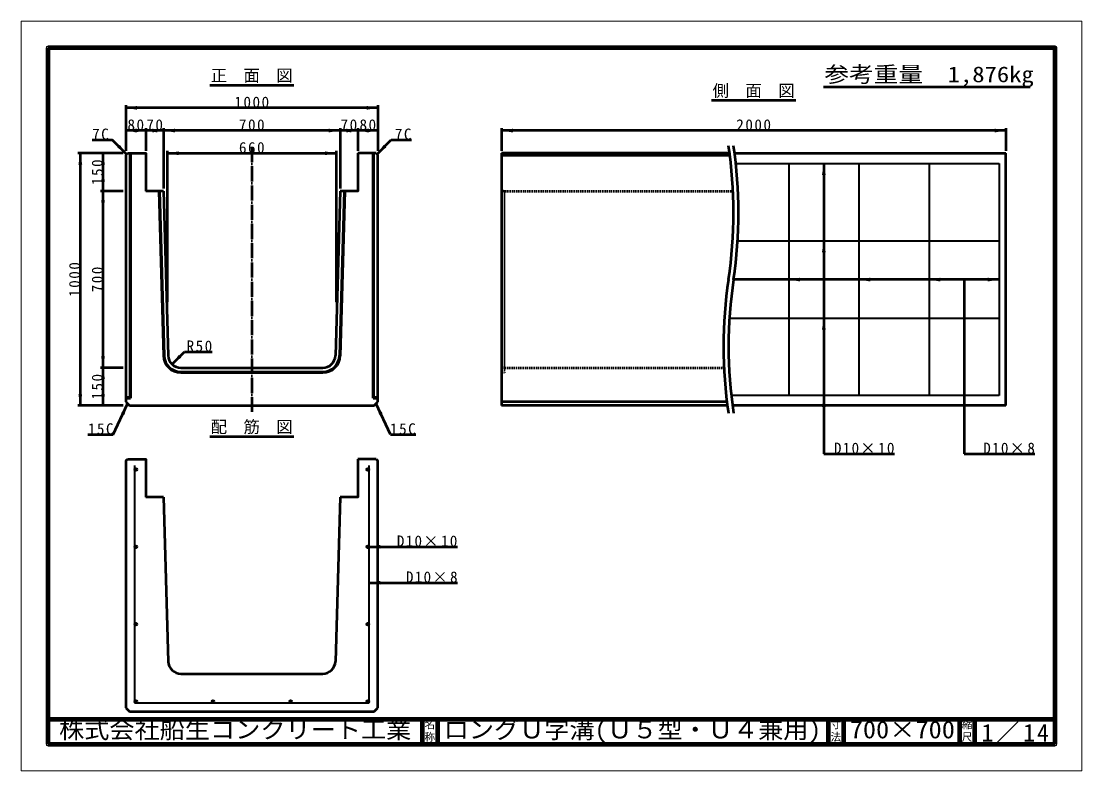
# Model space of a CAD drawing. Units: millimetres, scale not verified. Extents: x -2102 to 2102, y -1485 to 1485.
import ezdxf
from ezdxf.enums import TextEntityAlignment as Align

# ---------------------------------------------------------------- set-up
doc = ezdxf.new("R2010")
doc.units = ezdxf.units.MM
doc.header["$LTSCALE"] = 5
doc.linetypes.add('DOTTED', pattern=[1.75, 0.25, -1.5])
doc.linetypes.add('LONG_DASHED_DOTTED', pattern=[15.25, 12, -1.5, 0.25, -1.5])
doc.layers.add('0-0_V-nasSTD', color=7, linetype='Continuous', lineweight=50)
doc.layers.add('0-1_0', color=7, linetype='Continuous', lineweight=50)
doc.styles.add('ＭＳ ゴシック', font='')
doc.styles.get('ＭＳ ゴシック').set_extended_font_data('MS Gothic')

msp = doc.modelspace()

# ---------------------------------------------------------------- linework, layer by layer
at = {"layer": '0-0_V-nasSTD', "lineweight": 100}
for p, q in [((-1997.5, 1380), (-1997.5, -1380)), ((-1997.5, -1280), (1997.5, -1280)), ((-512.5, -1280), (-512.5, -1380)), ((-452.5, -1280), (-452.5, -1380)), ((1097.5, -1280), (1097.5, -1380)), ((1157.5, -1280), (1157.5, -1380)), ((1617.5, -1280), (1617.5, -1380)), ((1677.5, -1280), (1677.5, -1380)), ((-1997.5, -1380), (1997.5, -1380))]:
    msp.add_line(p, q, dxfattribs=at)
at = {"layer": '0-0_V-nasSTD'}
for p, q in [((-1688.237, 1151.777), (-1688.237, 971.777)), ((-688.237, 1141.777), (-1688.237, 1141.777)), ((-688.237, 1151.777), (-688.237, 971.777)), ((-1608.237, 1051.777), (-1688.237, 1051.777)), ((-1608.237, 1061.777), (-1608.237, 971.777)), ((-1538.237, 1051.777), (-1608.237, 1051.777)), ((-1538.237, 1061.777), (-1538.237, 821.777)), ((-838.237, 1051.777), (-1538.237, 1051.777)), ((-838.237, 1061.777), (-838.237, 821.777)), ((-768.237, 1051.777), (-838.237, 1051.777)), ((-768.237, 1061.777), (-768.237, 971.777)), ((-688.237, 1051.777), (-768.237, 1051.777)), ((-198.238, 1061.777), (-198.238, 971.777)), ((1801.762, 1051.777), (-198.238, 1051.777)), ((1801.762, 1061.777), (1801.762, 971.777)), ((-1821.306, 1014.845), (-1741.306, 1014.845)), ((-1684.738, 958.277), (-1741.306, 1014.845)), ((-691.738, 958.277), (-635.169, 1014.845)), ((-635.169, 1014.845), (-555.169, 1014.845)), ((-1523.238, 971.777), (-1523.238, 371.777)), ((-853.238, 971.777), (-853.238, 371.777)), ((-1698.238, 961.777), (-1878.238, 961.777)), ((-1868.238, 961.777), (-1868.238, -38.223)), ((-1778.238, 961.777), (-1778.238, 811.777)), ((-1688.238, 954.777), (-1681.238, 961.777)), ((-1688.238, 954.777), (-1688.238, -23.223)), ((-1672.238, 961.777), (-1672.238, -5.223)), ((-1669.238, 961.777), (-1669.238, -8.223)), ((-1518.238, 961.777), (-858.238, 961.777)), ((-695.238, 961.777), (-768.238, 961.777)), ((-707.238, -8.223), (-707.238, 961.777)), ((-704.238, -5.223), (-704.238, 961.777)), ((-695.238, 961.777), (-688.238, 954.777)), ((-688.238, -23.223), (-688.238, 954.777)), ((-198.238, 961.777), (-198.238, -38.223)), ((706.053, 961.777), (-198.238, 961.777)), ((-198.238, 954.777), (706.979, 954.777)), ((726.053, 961.777), (1801.762, 961.777)), ((1801.762, -38.223), (1801.762, 961.777)), ((1079.762, 920.777), (1079.762, -229.223)), ((-1698.238, 811.777), (-1788.238, 811.777)), ((-1778.238, 811.777), (-1778.238, 111.777)), ((-1538.238, 811.777), (-1608.238, 811.777)), ((-1557.246, 811.777), (-1538.618, 159.806)), ((-1554.244, 811.777), (-1535.619, 159.892)), ((-1538.238, 811.777), (-1519.626, 160.349)), ((-838.238, 811.777), (-856.85, 160.349)), ((-822.231, 811.777), (-840.857, 159.892)), ((-819.23, 811.777), (-837.858, 159.806)), ((1774.762, 461.277), (721.686, 461.277)), ((1635.762, 461.277), (1635.762, -229.223)), ((-1504.493, 125.92), (-1454.995, 175.418)), ((-1454.995, 175.418), (-1344.995, 175.418)), ((-1698.238, 111.777), (-1788.238, 111.777)), ((-1778.238, 111.777), (-1778.238, -38.223)), ((-1469.646, 111.777), (-906.83, 111.777)), ((-1469.646, 95.777), (-906.83, 95.777)), ((-1469.646, 92.777), (-906.83, 92.777)), ((-1698.238, -38.223), (-1878.238, -38.223)), ((-1738.306, -152.931), (-1680.738, -30.723)), ((-1688.238, -5.223), (-1672.238, -5.223)), ((-1688.238, -8.223), (-1669.238, -8.223)), ((-1688.238, -23.223), (-1673.238, -38.223)), ((-1673.238, -38.223), (-703.238, -38.223)), ((-1672.238, -5.223), (-1669.238, -8.223)), ((-704.238, -5.223), (-707.238, -8.223)), ((-707.238, -8.223), (-688.238, -8.223)), ((-704.238, -5.223), (-688.238, -5.223)), ((-703.238, -38.223), (-688.238, -23.223)), ((-638.169, -152.931), (-695.738, -30.723)), ((695.522, -23.223), (-198.238, -23.223)), ((697.471, -38.223), (-198.238, -38.223)), ((1801.762, -38.223), (717.471, -38.223)), ((-1838.306, -152.931), (-1738.306, -152.931)), ((-638.169, -152.931), (-538.169, -152.931)), ((-1688.237, -257.317), (-1681.237, -250.317)), ((-695.237, -250.317), (-768.237, -250.317)), ((-695.237, -250.317), (-688.237, -257.317)), ((1079.762, -229.223), (1359.762, -229.223)), ((1635.762, -229.223), (1915.762, -229.223)), ((-1688.237, -257.317), (-1688.237, -1235.317)), ((-688.237, -1235.317), (-688.237, -257.317)), ((-1538.237, -400.317), (-1608.237, -400.317)), ((-1538.237, -400.317), (-1519.625, -1051.745)), ((-838.237, -400.317), (-856.85, -1051.745)), ((-723.237, -597.317), (-373.237, -597.317)), ((-723.237, -739.778), (-373.237, -739.778)), ((-1469.646, -1100.317), (-906.829, -1100.317)), ((-1688.237, -1235.317), (-1673.237, -1250.317)), ((-1673.237, -1250.317), (-703.237, -1250.317)), ((-703.237, -1250.317), (-688.237, -1235.317))]:
    msp.add_line(p, q, dxfattribs=at)
at = {"layer": '0-0_V-nasSTD', "linetype": 'LONG_DASHED_DOTTED'}
msp.add_line((-1188.238, 986.777), (-1188.238, -63.223), dxfattribs=at)
at = {"layer": '0-0_V-nasSTD', "lineweight": 35}
for p, q in [((731.072, 920.777), (1774.762, 920.777)), ((940.762, 920.777), (940.762, 1.777)), ((1218.762, 920.777), (1218.762, 1.777)), ((1496.762, 920.777), (1496.762, 1.777)), ((1774.762, 920.777), (1774.762, 1.777)), ((738.206, 614.777), (1774.762, 614.777)), ((705.255, 307.777), (1774.762, 307.777)), ((1774.762, 1.777), (712.563, 1.777)), ((-1653.237, -275.317), (-1653.237, -1215.317)), ((-723.237, -1215.317), (-723.237, -275.317)), ((-1653.237, -1215.317), (-723.237, -1215.317))]:
    msp.add_line(p, q, dxfattribs=at)
at = {"layer": '0-0_V-nasSTD', "linetype": 'DOTTED'}
for p, q in [((719.715, 811.777), (-198.238, 811.777)), ((-185.738, 811.777), (-185.738, 92.777)), ((683.809, 111.777), (-198.238, 111.777)), ((-198.238, 92.777), (-185.738, 92.777))]:
    msp.add_line(p, q, dxfattribs=at)
at = {"layer": '0-0_V-nasSTD', "lineweight": 18}
for points in [[(-2102.5, -1485), (-2102.5, 1485), (2102.5, 1485), (2102.5, -1485)], [(-2002.5, -1385), (-2002.5, 1385), (2002.5, 1385), (2002.5, -1385)]]:
    msp.add_lwpolyline(points, close=True, dxfattribs=at)
at = {"layer": '0-0_V-nasSTD', "lineweight": 100}
msp.add_lwpolyline([(1997.5, -1380), (1997.5, 1380), (-1997.5, 1380)], dxfattribs=at)
at = {"layer": '0-0_V-nasSTD'}
for points in [[(-1681.238, 961.777), (-1608.238, 961.777), (-1608.238, 811.777)], [(-768.238, 961.777), (-768.238, 811.777), (-838.238, 811.777)], [(-1681.237, -250.317), (-1608.237, -250.317), (-1608.237, -400.317)], [(-768.237, -250.317), (-768.237, -400.317), (-838.237, -400.317)]]:
    msp.add_lwpolyline(points, dxfattribs=at)
at = {"layer": '0-0_V-nasSTD', "lineweight": 35}
for centre in [(-1648.237, -291.317), (-728.237, -291.317), (-1648.237, -597.317), (-728.237, -597.317), (-1648.237, -904.317), (-728.237, -904.317), (-1648.237, -1210.317), (-1342.237, -1210.317), (-1034.237, -1210.317), (-728.237, -1210.317)]:
    msp.add_circle(centre, 5, dxfattribs=at)
at = {"layer": '0-0_V-nasSTD'}
for centre, radius, start, end in [((-1043.863, 726.777), 1765.625, 351.36794, 8.63206), ((-1023.863, 726.777), 1765.625, 351.36794, 8.63206), ((2447.387, 196.777), 1765.625, 171.36794, 188.63206), ((2467.387, 196.777), 1765.625, 171.36794, 188.63206), ((-1469.646, 161.777), 69, 181.63658, 270), ((-1469.646, 161.777), 66, 181.63658, 270), ((-1469.646, 161.777), 50, 181.63658, 270), ((-906.83, 161.777), 50, 270, 358.36342), ((-906.83, 161.777), 66, 270, 358.36342), ((-906.83, 161.777), 69, 270, 358.36342), ((-1469.646, -1050.317), 50, 181.63658, 270), ((-906.829, -1050.317), 50, 270, 358.36342)]:
    msp.add_arc(centre, radius, start, end, dxfattribs=at)
for points in [[(-1688.237, 1141.777), (-1643.237, 1134.277), (-1643.237, 1149.277)], [(-733.237, 1134.277), (-733.237, 1149.277), (-688.237, 1141.777)], [(-1688.237, 1051.777), (-1643.237, 1044.277), (-1643.237, 1059.277)], [(-1653.237, 1044.277), (-1653.237, 1059.277), (-1608.237, 1051.777)], [(-1608.237, 1051.777), (-1563.237, 1044.277), (-1563.237, 1059.277)], [(-1583.237, 1044.277), (-1583.237, 1059.277), (-1538.237, 1051.777)], [(-1538.237, 1051.777), (-1493.237, 1044.277), (-1493.237, 1059.277)], [(-883.237, 1044.277), (-883.237, 1059.277), (-838.237, 1051.777)], [(-838.237, 1051.777), (-793.237, 1044.277), (-793.237, 1059.277)], [(-813.237, 1044.277), (-813.237, 1059.277), (-768.237, 1051.777)], [(-768.237, 1051.777), (-723.237, 1044.277), (-723.237, 1059.277)], [(-733.237, 1044.277), (-733.237, 1059.277), (-688.237, 1051.777)], [(-198.238, 1051.777), (-153.238, 1044.277), (-153.238, 1059.277)], [(1756.762, 1044.277), (1756.762, 1059.277), (1801.762, 1051.777)], [(-1721.861, 984.793), (-1711.254, 995.4), (-1684.738, 958.277)], [(-1523.238, 961.777), (-1478.238, 954.277), (-1478.238, 969.277)], [(-898.238, 954.277), (-898.238, 969.277), (-853.238, 961.777)], [(-691.738, 958.277), (-665.221, 995.4), (-654.615, 984.793)], [(-1875.738, 916.777), (-1868.238, 961.777), (-1860.738, 916.777)], [(-1785.738, 916.777), (-1778.238, 961.777), (-1770.738, 916.777)], [(1072.262, 875.777), (1079.762, 920.777), (1087.262, 875.777)], [(-1785.738, 856.777), (-1778.238, 811.777), (-1770.738, 856.777)], [(-1785.738, 766.777), (-1778.238, 811.777), (-1770.738, 766.777)], [(1072.262, 569.777), (1079.762, 614.777), (1087.262, 569.777)], [(940.762, 461.277), (985.762, 453.777), (985.762, 468.777)], [(1218.762, 461.277), (1263.762, 453.777), (1263.762, 468.777)], [(1496.762, 461.277), (1541.762, 453.777), (1541.762, 468.777)], [(1729.762, 453.777), (1729.762, 468.777), (1774.762, 461.277)], [(1072.262, 262.777), (1079.762, 307.777), (1087.262, 262.777)], [(-1785.738, 156.777), (-1778.238, 111.777), (-1770.738, 156.777)], [(-1504.493, 125.92), (-1477.976, 163.043), (-1467.37, 152.437)], [(-1785.738, 66.777), (-1778.238, 111.777), (-1770.738, 66.777)], [(-1875.738, 6.777), (-1868.238, -38.223), (-1860.738, 6.777)], [(-1785.738, 6.777), (-1778.238, -38.223), (-1770.738, 6.777)], [(1072.262, -43.223), (1079.762, 1.777), (1087.262, -43.223)], [(-1706.7, -68.236), (-1693.13, -74.629), (-1680.738, -30.723)], [(-695.738, -30.723), (-683.346, -74.629), (-669.776, -68.236)], [(-1653.237, -291.317), (-1652.341, -288.461), (-1651.682, -294.941)], [(-1652.341, -288.461), (-1648.995, -286.375), (-1645.177, -287.363)], [(-1652.341, -288.461), (-1645.177, -287.363), (-1643.263, -290.811)], [(-1652.341, -288.461), (-1651.682, -294.941), (-1647.984, -296.311)], [(-1652.341, -288.461), (-1647.984, -296.311), (-1644.444, -294.574)], [(-1652.341, -288.461), (-1644.444, -294.574), (-1643.263, -290.811)], [(-733.212, -291.823), (-732.031, -288.06), (-724.134, -294.174)], [(-733.212, -291.823), (-731.298, -295.271), (-724.134, -294.174)], [(-732.031, -288.06), (-728.491, -286.324), (-724.134, -294.174)], [(-731.298, -295.271), (-727.48, -296.26), (-724.134, -294.174)], [(-728.491, -286.324), (-724.793, -287.693), (-724.134, -294.174)], [(-724.793, -287.693), (-724.134, -294.174), (-723.237, -291.317)], [(-1653.237, -597.317), (-1652.341, -600.174), (-1651.682, -593.693)], [(-1652.341, -600.174), (-1651.682, -593.693), (-1647.984, -592.324)], [(-1652.341, -600.174), (-1647.984, -592.324), (-1644.444, -594.06)], [(-1652.341, -600.174), (-1644.444, -594.06), (-1643.263, -597.823)], [(-1652.341, -600.174), (-1645.177, -601.271), (-1643.263, -597.823)], [(-1652.341, -600.174), (-1648.995, -602.26), (-1645.177, -601.271)], [(-733.212, -597.823), (-732.031, -594.06), (-724.134, -600.174)], [(-733.212, -597.823), (-731.298, -601.271), (-724.134, -600.174)], [(-732.031, -594.06), (-728.491, -592.324), (-724.134, -600.174)], [(-731.298, -601.271), (-727.48, -602.26), (-724.134, -600.174)], [(-728.491, -592.324), (-724.793, -593.693), (-724.134, -600.174)], [(-724.793, -593.693), (-724.134, -600.174), (-723.237, -597.317)], [(-723.237, -597.317), (-678.237, -604.817), (-678.237, -589.817)], [(-723.237, -739.778), (-678.237, -747.278), (-678.237, -732.278)], [(-1653.237, -904.317), (-1652.341, -907.174), (-1651.682, -900.693)], [(-1652.341, -907.174), (-1651.682, -900.693), (-1647.984, -899.324)], [(-1652.341, -907.174), (-1647.984, -899.324), (-1644.444, -901.06)], [(-1652.341, -907.174), (-1644.444, -901.06), (-1643.263, -904.823)], [(-1652.341, -907.174), (-1645.177, -908.271), (-1643.263, -904.823)], [(-1652.341, -907.174), (-1648.995, -909.26), (-1645.177, -908.271)], [(-733.212, -904.823), (-732.031, -901.06), (-724.134, -907.174)], [(-733.212, -904.823), (-731.298, -908.271), (-724.134, -907.174)], [(-732.031, -901.06), (-728.491, -899.324), (-724.134, -907.174)], [(-731.298, -908.271), (-727.48, -909.26), (-724.134, -907.174)], [(-728.491, -899.324), (-724.793, -900.693), (-724.134, -907.174)], [(-724.793, -900.693), (-724.134, -907.174), (-723.237, -904.317)], [(-1653.237, -1210.317), (-1652.726, -1208.115), (-1645.381, -1214.421)], [(-1653.237, -1210.317), (-1653.135, -1211.324), (-1645.381, -1214.421)], [(-1653.135, -1211.324), (-1652.832, -1212.289), (-1645.381, -1214.421)], [(-1652.832, -1212.289), (-1652.341, -1213.174), (-1645.381, -1214.421)], [(-1652.726, -1208.115), (-1650.664, -1205.945), (-1645.381, -1214.421)], [(-1652.341, -1213.174), (-1651.682, -1213.941), (-1645.381, -1214.421)], [(-1651.682, -1213.941), (-1650.882, -1214.56), (-1645.381, -1214.421)], [(-1650.882, -1214.56), (-1649.974, -1215.006), (-1645.381, -1214.421)], [(-1650.664, -1205.945), (-1647.732, -1205.343), (-1645.381, -1214.421)], [(-1649.974, -1215.006), (-1648.995, -1215.26), (-1645.381, -1214.421)], [(-1648.995, -1215.26), (-1648.237, -1215.317), (-1645.381, -1214.421)], [(-1647.732, -1205.343), (-1645.381, -1214.421), (-1644.981, -1206.523)], [(-1645.381, -1214.421), (-1644.981, -1206.523), (-1643.397, -1209.064)], [(-1645.381, -1214.421), (-1643.549, -1212.054), (-1643.397, -1209.064)], [(-1347.237, -1210.317), (-1346.726, -1208.115), (-1339.381, -1214.421)], [(-1347.237, -1210.317), (-1347.135, -1211.324), (-1339.381, -1214.421)], [(-1347.135, -1211.324), (-1346.832, -1212.289), (-1339.381, -1214.421)], [(-1346.832, -1212.289), (-1346.341, -1213.174), (-1339.381, -1214.421)], [(-1346.726, -1208.115), (-1344.664, -1205.945), (-1339.381, -1214.421)], [(-1346.341, -1213.174), (-1345.682, -1213.941), (-1339.381, -1214.421)], [(-1345.682, -1213.941), (-1344.882, -1214.56), (-1339.381, -1214.421)], [(-1344.882, -1214.56), (-1343.974, -1215.006), (-1339.381, -1214.421)], [(-1344.664, -1205.945), (-1341.732, -1205.343), (-1339.381, -1214.421)], [(-1343.974, -1215.006), (-1342.995, -1215.26), (-1339.381, -1214.421)], [(-1342.995, -1215.26), (-1342.237, -1215.317), (-1339.381, -1214.421)], [(-1341.732, -1205.343), (-1339.381, -1214.421), (-1338.981, -1206.523)], [(-1339.381, -1214.421), (-1338.981, -1206.523), (-1337.397, -1209.064)], [(-1339.381, -1214.421), (-1337.549, -1212.054), (-1337.397, -1209.064)], [(-1039.237, -1210.317), (-1038.726, -1208.115), (-1031.381, -1214.421)], [(-1039.237, -1210.317), (-1039.135, -1211.324), (-1031.381, -1214.421)], [(-1039.135, -1211.324), (-1038.832, -1212.289), (-1031.381, -1214.421)], [(-1038.832, -1212.289), (-1038.341, -1213.174), (-1031.381, -1214.421)], [(-1038.726, -1208.115), (-1036.664, -1205.945), (-1031.381, -1214.421)], [(-1038.341, -1213.174), (-1037.682, -1213.941), (-1031.381, -1214.421)], [(-1037.682, -1213.941), (-1036.882, -1214.56), (-1031.381, -1214.421)], [(-1036.882, -1214.56), (-1035.974, -1215.006), (-1031.381, -1214.421)], [(-1036.664, -1205.945), (-1033.732, -1205.343), (-1031.381, -1214.421)], [(-1035.974, -1215.006), (-1034.995, -1215.26), (-1031.381, -1214.421)], [(-1034.995, -1215.26), (-1034.237, -1215.317), (-1031.381, -1214.421)], [(-1033.732, -1205.343), (-1031.381, -1214.421), (-1030.981, -1206.523)], [(-1031.381, -1214.421), (-1030.981, -1206.523), (-1029.397, -1209.064)], [(-1031.381, -1214.421), (-1029.549, -1212.054), (-1029.397, -1209.064)], [(-733.212, -1209.811), (-732.031, -1207.06), (-727.231, -1215.215)], [(-733.212, -1209.811), (-732.609, -1212.744), (-727.231, -1215.215)], [(-732.609, -1212.744), (-730.439, -1214.806), (-727.231, -1215.215)], [(-732.031, -1207.06), (-729.491, -1205.477), (-727.231, -1215.215)], [(-730.439, -1214.806), (-728.237, -1215.317), (-727.231, -1215.215)], [(-729.491, -1205.477), (-727.231, -1215.215), (-726.501, -1205.628)], [(-727.231, -1215.215), (-726.501, -1205.628), (-724.134, -1207.461)], [(-727.231, -1215.215), (-724.134, -1207.461), (-723.237, -1210.317)], [(-727.231, -1215.215), (-723.295, -1211.074), (-723.237, -1210.317)], [(-727.231, -1215.215), (-723.549, -1212.054), (-723.295, -1211.074)], [(-727.231, -1215.215), (-723.994, -1212.962), (-723.549, -1212.054)], [(-727.231, -1215.215), (-724.614, -1213.762), (-723.994, -1212.962)], [(-727.231, -1215.215), (-725.381, -1214.421), (-724.614, -1213.762)], [(-727.231, -1215.215), (-726.266, -1214.912), (-725.381, -1214.421)]]:
    msp.add_solid(points, dxfattribs=at)
at = {"layer": '0-1_0'}
for p, q in [((-1355.237, 1231.777), (-1021.237, 1231.777)), ((1078.036, 1224.753), (1898.036, 1224.753)), ((634.762, 1171.777), (968.762, 1171.777)), ((-1355.237, -160.317), (-1021.237, -160.317))]:
    msp.add_line(p, q, dxfattribs=at)

# ---------------------------------------------------------------- texts
at = {"layer": '0-0_V-nasSTD', "style": 'ＭＳ ゴシック'}
for s, height, width, p in [('参考重量\u30001,876kg', 62.32, 1.15, (1082.036, 1224.753)), ('株式会社船生コンクリート工業', 69.65, 1.05, (-1952.5, -1377.5)), ('ロングＵ字溝(Ｕ５型・Ｕ４兼用)', 69.65, 1.05, (-427.5, -1377.5)), ('700×700', 69.65, 1.1, (1182.5, -1377.5))]:
    msp.add_text(s, height=height, dxfattribs=dict(at, width=width)).set_placement(p, align=Align.BOTTOM_LEFT)
for s, height, p in [('正\u3000面\u3000図', 47.65, (-1351.241, 1231.777)), ('側\u3000面\u3000図', 47.65, (638.758, 1171.777)), ('配\u3000筋\u3000図', 47.65, (-1351.241, -160.317)), ('名', 30.79, (-503.518, -1326.001)), ('寸', 30.79, (1106.482, -1326.001)), ('縮', 30.79, (1626.482, -1326.001)), ('称', 30.79, (-503.524, -1375.99)), ('法', 30.79, (1106.476, -1375.99)), ('尺', 30.79, (1626.476, -1375.99))]:
    msp.add_text(s, height=height, dxfattribs=at).set_placement(p, align=Align.BOTTOM_LEFT)
at = {"layer": '0-0_V-nasSTD', "attachment_point": 7, "style": 'ＭＳ ゴシック'}
for s, insert, char_height in [('\\T1.2;1000', (-1257.237, 1141.777), 43.99), ('\\T1.2;80', (-1681.237, 1051.777), 43.99), ('\\T1.2;70', (-1606.237, 1051.777), 43.99), ('\\T1.2;700', (-1239.225, 1051.777), 43.99), ('\\T1.2;70', (-836.237, 1051.777), 43.99), ('\\T1.2;80', (-761.237, 1051.777), 43.99), ('\\T1.2;2000', (732.656, 1051.777), 43.99), ('\\T1.2;7C', (-1821.306, 1014.845), 43.99), ('\\T1.2;7C', (-621.169, 1014.845), 43.99), ('\\T1.2;660', (-1239.225, 961.777), 43.99), ('\\T1.2;R50', (-1446.995, 175.418), 43.99), ('\\T1.2;15C', (-1838.306, -152.931), 43.99), ('\\T1.2;15C', (-640.169, -152.931), 43.99), ('\\T1.17;D10×10', (1119.762, -229.223), 43.99), ('\\T1.17;D10×8', (1711.762, -229.223), 43.99), ('\\T1.17;D10×10', (-613.237, -597.317), 43.99), ('\\T1.17;D10×8', (-577.237, -739.778), 43.99), ('\\T1.16;1／14', (1704.533, -1377.418), 69.65)]:
    msp.add_mtext(s, dxfattribs=dict(at, insert=insert, char_height=char_height))
at = {"layer": '0-0_V-nasSTD', "char_height": 43.99, "attachment_point": 7, "rotation": 90, "style": 'ＭＳ ゴシック'}
for s, insert in [('\\T1.2;150', (-1778.238, 835.79)), ('\\T1.2;1000', (-1868.238, 392.777)), ('\\T1.2;700', (-1778.238, 410.79)), ('\\T1.2;150', (-1778.238, -14.21))]:
    msp.add_mtext(s, dxfattribs=dict(at, insert=insert))

doc.saveas('drawing.dxf')
